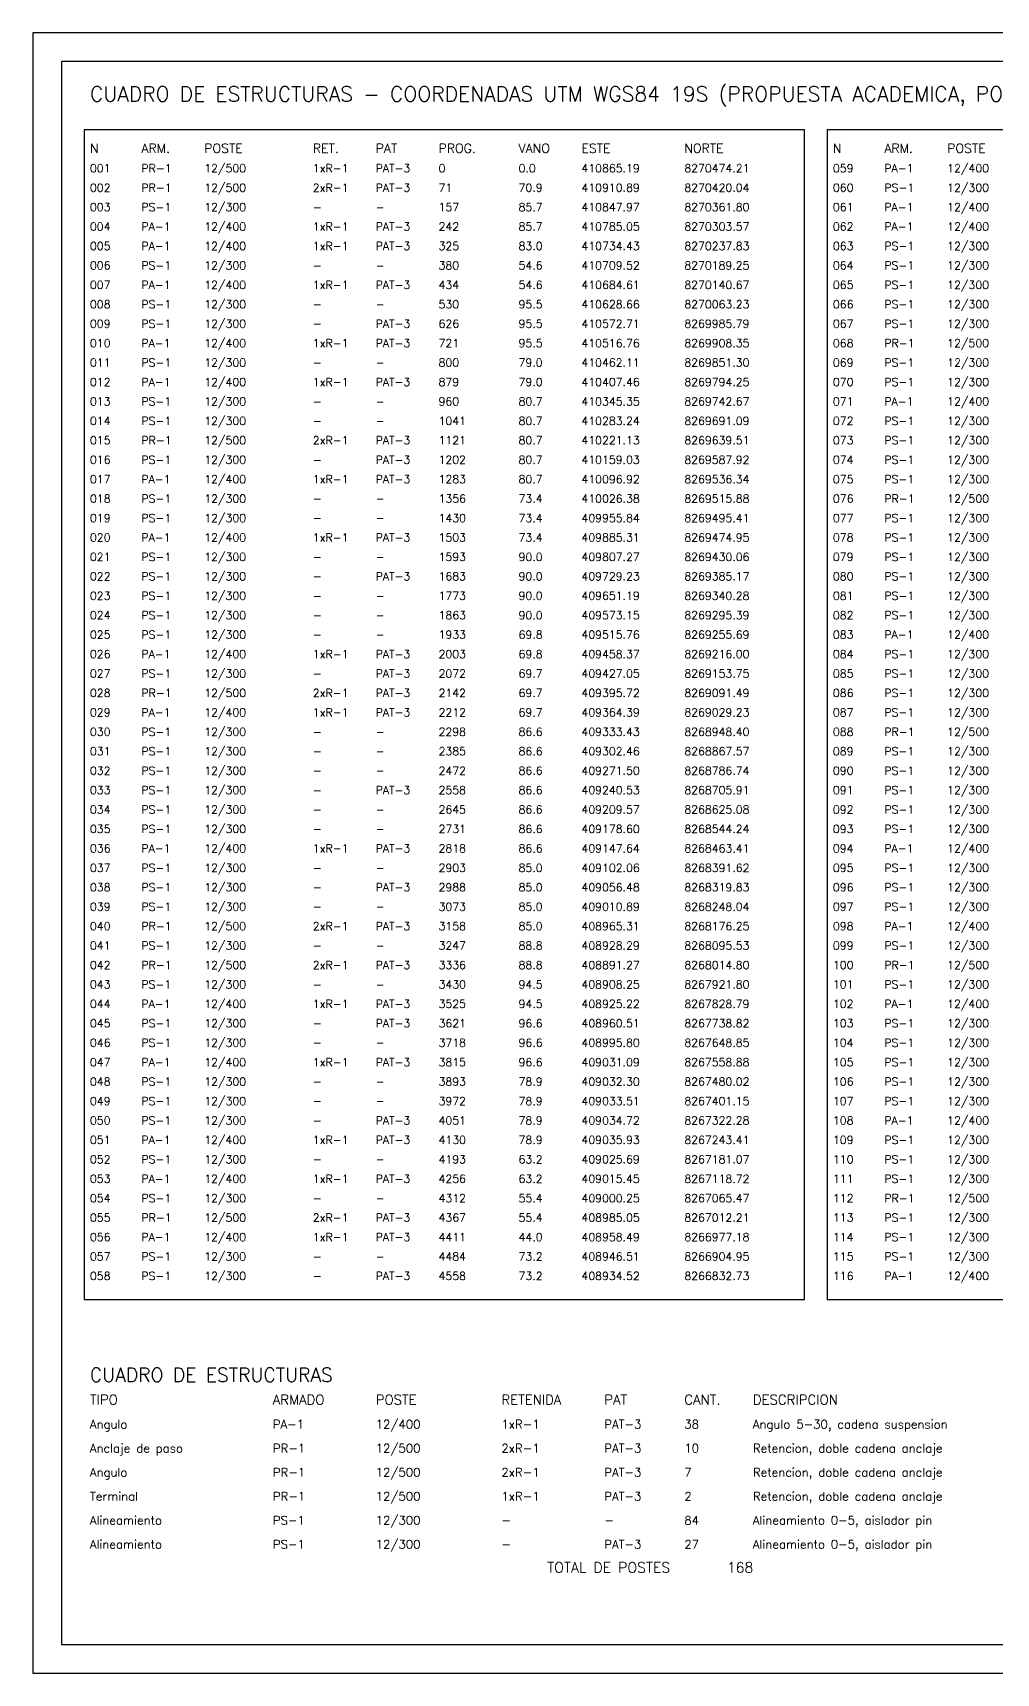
# Paper-space layout 'LP-13' of a CAD drawing. Header units: metres, sheet in millimetres. Extents: x 5 to 415, y 5 to 292.
# Drawn here: x 5 to 173.6, y 5 to 292 of the extents above; entities that cross this region are included whole.
import ezdxf

# ---------------------------------------------------------------- set-up
doc = ezdxf.new("R2010")
doc.units = ezdxf.units.M
for name, color, linetype in [('MARCO', 7, 'Continuous'), ('ROTULO', 7, 'Continuous'), ('RP_LEYENDA', 7, 'Continuous')]:
    doc.layers.add(name, color=color, linetype=linetype)
doc.styles.add('ROMANS', font='romans.shx')

psp = doc.layouts.new('LP-13')

# ---------------------------------------------------------------- linework, layer by layer
at = {"layer": 'MARCO'}
for points in [[(5, 5), (415, 5), (415, 292), (5, 292)], [(10, 10), (410, 10), (410, 287), (10, 287)]]:
    psp.add_lwpolyline(points, close=True, dxfattribs=at)
at = {"layer": 'RP_LEYENDA'}
for points in [[(14, 70.4), (140, 70.4), (140, 275), (14, 275)], [(144, 70.4), (270, 70.4), (270, 275), (144, 275)]]:
    psp.add_lwpolyline(points, close=True, dxfattribs=at)

# ---------------------------------------------------------------- texts
at = {"layer": 'ROTULO', "style": 'ROMANS'}
psp.add_text('CUADRO DE ESTRUCTURAS - COORDENADAS UTM WGS84 19S (PROPUESTA ACADEMICA, POR REPLANTEAR)', height=2.6, dxfattribs=at).set_placement((15, 280))
at = {"layer": 'RP_LEYENDA', "style": 'ROMANS'}
for s, height, p in [('N', 1.6, (15, 271)), ('ARM.', 1.6, (24, 271)), ('POSTE', 1.6, (35, 271)), ('RET.', 1.6, (54, 271)), ('PAT', 1.6, (65, 271)), ('PROG.', 1.6, (76, 271)), ('VANO', 1.6, (90, 271)), ('ESTE', 1.6, (101, 271)), ('NORTE', 1.6, (119, 271)), ('N', 1.6, (145, 271)), ('ARM.', 1.6, (154, 271)), ('POSTE', 1.6, (165, 271)), ('001', 1.4, (15, 267.6)), ('PR-1', 1.4, (24, 267.6)), ('12/500', 1.4, (35, 267.6)), ('1xR-1', 1.4, (54, 267.6)), ('PAT-3', 1.4, (65, 267.6)), ('0', 1.4, (76, 267.6)), ('0.0', 1.4, (90, 267.6)), ('410865.19', 1.4, (101, 267.6)), ('8270474.21', 1.4, (119, 267.6)), ('059', 1.4, (145, 267.6)), ('PA-1', 1.4, (154, 267.6)), ('12/400', 1.4, (165, 267.6)), ('002', 1.4, (15, 264.2)), ('PR-1', 1.4, (24, 264.2)), ('12/500', 1.4, (35, 264.2)), ('2xR-1', 1.4, (54, 264.2)), ('PAT-3', 1.4, (65, 264.2)), ('71', 1.4, (76, 264.2)), ('70.9', 1.4, (90, 264.2)), ('410910.89', 1.4, (101, 264.2)), ('8270420.04', 1.4, (119, 264.2)), ('060', 1.4, (145, 264.2)), ('PS-1', 1.4, (154, 264.2)), ('12/300', 1.4, (165, 264.2)), ('003', 1.4, (15, 260.8)), ('PS-1', 1.4, (24, 260.8)), ('12/300', 1.4, (35, 260.8)), ('-', 1.4, (54, 260.8)), ('-', 1.4, (65, 260.8)), ('157', 1.4, (76, 260.8)), ('85.7', 1.4, (90, 260.8)), ('410847.97', 1.4, (101, 260.8)), ('8270361.80', 1.4, (119, 260.8)), ('061', 1.4, (145, 260.8)), ('PA-1', 1.4, (154, 260.8)), ('12/400', 1.4, (165, 260.8)), ('004', 1.4, (15, 257.4)), ('PA-1', 1.4, (24, 257.4)), ('12/400', 1.4, (35, 257.4)), ('1xR-1', 1.4, (54, 257.4)), ('PAT-3', 1.4, (65, 257.4)), ('242', 1.4, (76, 257.4)), ('85.7', 1.4, (90, 257.4)), ('410785.05', 1.4, (101, 257.4)), ('8270303.57', 1.4, (119, 257.4)), ('062', 1.4, (145, 257.4)), ('PA-1', 1.4, (154, 257.4)), ('12/400', 1.4, (165, 257.4)), ('12/400', 1.4, (35, 254)), ('12/300', 1.4, (165, 254)), ('005', 1.4, (15, 254)), ('PA-1', 1.4, (24, 254)), ('1xR-1', 1.4, (54, 254)), ('PAT-3', 1.4, (65, 254)), ('325', 1.4, (76, 254)), ('83.0', 1.4, (90, 254)), ('410734.43', 1.4, (101, 254)), ('8270237.83', 1.4, (119, 254)), ('063', 1.4, (145, 254)), ('PS-1', 1.4, (154, 254)), ('006', 1.4, (15, 250.6)), ('PS-1', 1.4, (24, 250.6)), ('12/300', 1.4, (35, 250.6)), ('-', 1.4, (54, 250.6)), ('-', 1.4, (65, 250.6)), ('380', 1.4, (76, 250.6)), ('54.6', 1.4, (90, 250.6)), ('410709.52', 1.4, (101, 250.6)), ('8270189.25', 1.4, (119, 250.6)), ('064', 1.4, (145, 250.6)), ('PS-1', 1.4, (154, 250.6)), ('12/300', 1.4, (165, 250.6)), ('007', 1.4, (15, 247.2)), ('PA-1', 1.4, (24, 247.2)), ('12/400', 1.4, (35, 247.2)), ('1xR-1', 1.4, (54, 247.2)), ('PAT-3', 1.4, (65, 247.2)), ('434', 1.4, (76, 247.2)), ('54.6', 1.4, (90, 247.2)), ('410684.61', 1.4, (101, 247.2)), ('8270140.67', 1.4, (119, 247.2)), ('065', 1.4, (145, 247.2)), ('PS-1', 1.4, (154, 247.2)), ('12/300', 1.4, (165, 247.2)), ('008', 1.4, (15, 243.8)), ('PS-1', 1.4, (24, 243.8)), ('12/300', 1.4, (35, 243.8)), ('-', 1.4, (54, 243.8)), ('-', 1.4, (65, 243.8)), ('530', 1.4, (76, 243.8)), ('95.5', 1.4, (90, 243.8)), ('410628.66', 1.4, (101, 243.8)), ('8270063.23', 1.4, (119, 243.8)), ('066', 1.4, (145, 243.8)), ('PS-1', 1.4, (154, 243.8)), ('12/300', 1.4, (165, 243.8)), ('009', 1.4, (15, 240.4)), ('PS-1', 1.4, (24, 240.4)), ('12/300', 1.4, (35, 240.4)), ('PAT-3', 1.4, (65, 240.4)), ('626', 1.4, (76, 240.4)), ('95.5', 1.4, (90, 240.4)), ('410572.71', 1.4, (101, 240.4)), ('8269985.79', 1.4, (119, 240.4)), ('067', 1.4, (145, 240.4)), ('PS-1', 1.4, (154, 240.4)), ('12/300', 1.4, (165, 240.4)), ('010', 1.4, (15, 237)), ('PA-1', 1.4, (24, 237)), ('12/400', 1.4, (35, 237)), ('-', 1.4, (54, 240.4)), ('1xR-1', 1.4, (54, 237)), ('PAT-3', 1.4, (65, 237)), ('721', 1.4, (76, 237)), ('95.5', 1.4, (90, 237)), ('410516.76', 1.4, (101, 237)), ('8269908.35', 1.4, (119, 237)), ('068', 1.4, (145, 237)), ('PR-1', 1.4, (154, 237)), ('12/500', 1.4, (165, 237)), ('011', 1.4, (15, 233.6)), ('PS-1', 1.4, (24, 233.6)), ('12/300', 1.4, (35, 233.6)), ('-', 1.4, (54, 233.6)), ('-', 1.4, (65, 233.6)), ('800', 1.4, (76, 233.6)), ('79.0', 1.4, (90, 233.6)), ('410462.11', 1.4, (101, 233.6)), ('8269851.30', 1.4, (119, 233.6)), ('069', 1.4, (145, 233.6)), ('PS-1', 1.4, (154, 233.6)), ('12/300', 1.4, (165, 233.6)), ('012', 1.4, (15, 230.2)), ('PA-1', 1.4, (24, 230.2)), ('12/400', 1.4, (35, 230.2)), ('1xR-1', 1.4, (54, 230.2)), ('PAT-3', 1.4, (65, 230.2)), ('879', 1.4, (76, 230.2)), ('79.0', 1.4, (90, 230.2)), ('410407.46', 1.4, (101, 230.2)), ('8269794.25', 1.4, (119, 230.2)), ('070', 1.4, (145, 230.2)), ('PS-1', 1.4, (154, 230.2)), ('12/300', 1.4, (165, 230.2)), ('013', 1.4, (15, 226.8)), ('PS-1', 1.4, (24, 226.8)), ('12/300', 1.4, (35, 226.8)), ('-', 1.4, (54, 226.8)), ('-', 1.4, (65, 226.8)), ('960', 1.4, (76, 226.8)), ('80.7', 1.4, (90, 226.8)), ('410345.35', 1.4, (101, 226.8)), ('8269742.67', 1.4, (119, 226.8)), ('071', 1.4, (145, 226.8)), ('PA-1', 1.4, (154, 226.8)), ('12/400', 1.4, (165, 226.8)), ('014', 1.4, (15, 223.4)), ('PS-1', 1.4, (24, 223.4)), ('12/300', 1.4, (35, 223.4)), ('-', 1.4, (54, 223.4)), ('-', 1.4, (65, 223.4)), ('1041', 1.4, (76, 223.4)), ('80.7', 1.4, (90, 223.4)), ('410283.24', 1.4, (101, 223.4)), ('8269691.09', 1.4, (119, 223.4)), ('072', 1.4, (145, 223.4)), ('PS-1', 1.4, (154, 223.4)), ('12/300', 1.4, (165, 223.4)), ('015', 1.4, (15, 220)), ('PR-1', 1.4, (24, 220)), ('12/500', 1.4, (35, 220)), ('2xR-1', 1.4, (54, 220)), ('PAT-3', 1.4, (65, 220)), ('1121', 1.4, (76, 220)), ('80.7', 1.4, (90, 220)), ('410221.13', 1.4, (101, 220)), ('8269639.51', 1.4, (119, 220)), ('073', 1.4, (145, 220)), ('PS-1', 1.4, (154, 220)), ('12/300', 1.4, (165, 220)), ('12/300', 1.4, (35, 216.6)), ('12/300', 1.4, (165, 216.6)), ('016', 1.4, (15, 216.6)), ('PS-1', 1.4, (24, 216.6)), ('-', 1.4, (54, 216.6)), ('PAT-3', 1.4, (65, 216.6)), ('1202', 1.4, (76, 216.6)), ('80.7', 1.4, (90, 216.6)), ('410159.03', 1.4, (101, 216.6)), ('8269587.92', 1.4, (119, 216.6)), ('074', 1.4, (145, 216.6)), ('PS-1', 1.4, (154, 216.6)), ('017', 1.4, (15, 213.2)), ('PA-1', 1.4, (24, 213.2)), ('12/400', 1.4, (35, 213.2)), ('1xR-1', 1.4, (54, 213.2)), ('PAT-3', 1.4, (65, 213.2)), ('1283', 1.4, (76, 213.2)), ('80.7', 1.4, (90, 213.2)), ('410096.92', 1.4, (101, 213.2)), ('8269536.34', 1.4, (119, 213.2)), ('075', 1.4, (145, 213.2)), ('PS-1', 1.4, (154, 213.2)), ('12/300', 1.4, (165, 213.2)), ('018', 1.4, (15, 209.8)), ('PS-1', 1.4, (24, 209.8)), ('12/300', 1.4, (35, 209.8)), ('-', 1.4, (54, 209.8)), ('-', 1.4, (65, 209.8)), ('1356', 1.4, (76, 209.8)), ('73.4', 1.4, (90, 209.8)), ('410026.38', 1.4, (101, 209.8)), ('8269515.88', 1.4, (119, 209.8)), ('076', 1.4, (145, 209.8)), ('PR-1', 1.4, (154, 209.8)), ('12/500', 1.4, (165, 209.8)), ('019', 1.4, (15, 206.4)), ('PS-1', 1.4, (24, 206.4)), ('12/300', 1.4, (35, 206.4)), ('-', 1.4, (54, 206.4)), ('-', 1.4, (65, 206.4)), ('1430', 1.4, (76, 206.4)), ('73.4', 1.4, (90, 206.4)), ('409955.84', 1.4, (101, 206.4)), ('8269495.41', 1.4, (119, 206.4)), ('077', 1.4, (145, 206.4)), ('PS-1', 1.4, (154, 206.4)), ('12/300', 1.4, (165, 206.4)), ('020', 1.4, (15, 203)), ('PA-1', 1.4, (24, 203)), ('12/400', 1.4, (35, 203)), ('1xR-1', 1.4, (54, 203)), ('PAT-3', 1.4, (65, 203)), ('1503', 1.4, (76, 203)), ('73.4', 1.4, (90, 203)), ('409885.31', 1.4, (101, 203)), ('8269474.95', 1.4, (119, 203)), ('078', 1.4, (145, 203)), ('PS-1', 1.4, (154, 203)), ('12/300', 1.4, (165, 203)), ('021', 1.4, (15, 199.6)), ('PS-1', 1.4, (24, 199.6)), ('12/300', 1.4, (35, 199.6)), ('1593', 1.4, (76, 199.6)), ('90.0', 1.4, (90, 199.6)), ('409807.27', 1.4, (101, 199.6)), ('8269430.06', 1.4, (119, 199.6)), ('079', 1.4, (145, 199.6)), ('PS-1', 1.4, (154, 199.6)), ('12/300', 1.4, (165, 199.6)), ('-', 1.4, (54, 199.6)), ('-', 1.4, (65, 199.6)), ('022', 1.4, (15, 196.2)), ('PS-1', 1.4, (24, 196.2)), ('12/300', 1.4, (35, 196.2)), ('-', 1.4, (54, 196.2)), ('PAT-3', 1.4, (65, 196.2)), ('1683', 1.4, (76, 196.2)), ('90.0', 1.4, (90, 196.2)), ('409729.23', 1.4, (101, 196.2)), ('8269385.17', 1.4, (119, 196.2)), ('080', 1.4, (145, 196.2)), ('PS-1', 1.4, (154, 196.2)), ('12/300', 1.4, (165, 196.2)), ('023', 1.4, (15, 192.8)), ('PS-1', 1.4, (24, 192.8)), ('12/300', 1.4, (35, 192.8)), ('-', 1.4, (54, 192.8)), ('-', 1.4, (65, 192.8)), ('1773', 1.4, (76, 192.8)), ('90.0', 1.4, (90, 192.8)), ('409651.19', 1.4, (101, 192.8)), ('8269340.28', 1.4, (119, 192.8)), ('081', 1.4, (145, 192.8)), ('PS-1', 1.4, (154, 192.8)), ('12/300', 1.4, (165, 192.8)), ('024', 1.4, (15, 189.4)), ('PS-1', 1.4, (24, 189.4)), ('12/300', 1.4, (35, 189.4)), ('-', 1.4, (54, 189.4)), ('-', 1.4, (65, 189.4)), ('1863', 1.4, (76, 189.4)), ('90.0', 1.4, (90, 189.4)), ('409573.15', 1.4, (101, 189.4)), ('8269295.39', 1.4, (119, 189.4)), ('082', 1.4, (145, 189.4)), ('PS-1', 1.4, (154, 189.4)), ('12/300', 1.4, (165, 189.4)), ('025', 1.4, (15, 186)), ('PS-1', 1.4, (24, 186)), ('12/300', 1.4, (35, 186)), ('-', 1.4, (54, 186)), ('-', 1.4, (65, 186)), ('1933', 1.4, (76, 186)), ('69.8', 1.4, (90, 186)), ('409515.76', 1.4, (101, 186)), ('8269255.69', 1.4, (119, 186)), ('083', 1.4, (145, 186)), ('PA-1', 1.4, (154, 186)), ('12/400', 1.4, (165, 186)), ('026', 1.4, (15, 182.6)), ('PA-1', 1.4, (24, 182.6)), ('12/400', 1.4, (35, 182.6)), ('1xR-1', 1.4, (54, 182.6)), ('PAT-3', 1.4, (65, 182.6)), ('2003', 1.4, (76, 182.6)), ('69.8', 1.4, (90, 182.6)), ('409458.37', 1.4, (101, 182.6)), ('8269216.00', 1.4, (119, 182.6)), ('084', 1.4, (145, 182.6)), ('PS-1', 1.4, (154, 182.6)), ('12/300', 1.4, (165, 182.6)), ('12/300', 1.4, (35, 179.2)), ('12/300', 1.4, (165, 179.2)), ('027', 1.4, (15, 179.2)), ('PS-1', 1.4, (24, 179.2)), ('-', 1.4, (54, 179.2)), ('PAT-3', 1.4, (65, 179.2)), ('2072', 1.4, (76, 179.2)), ('69.7', 1.4, (90, 179.2)), ('409427.05', 1.4, (101, 179.2)), ('8269153.75', 1.4, (119, 179.2)), ('085', 1.4, (145, 179.2)), ('PS-1', 1.4, (154, 179.2)), ('028', 1.4, (15, 175.8)), ('PR-1', 1.4, (24, 175.8)), ('12/500', 1.4, (35, 175.8)), ('2xR-1', 1.4, (54, 175.8)), ('PAT-3', 1.4, (65, 175.8)), ('2142', 1.4, (76, 175.8)), ('69.7', 1.4, (90, 175.8)), ('409395.72', 1.4, (101, 175.8)), ('8269091.49', 1.4, (119, 175.8)), ('086', 1.4, (145, 175.8)), ('PS-1', 1.4, (154, 175.8)), ('12/300', 1.4, (165, 175.8)), ('029', 1.4, (15, 172.4)), ('PA-1', 1.4, (24, 172.4)), ('12/400', 1.4, (35, 172.4)), ('1xR-1', 1.4, (54, 172.4)), ('PAT-3', 1.4, (65, 172.4)), ('2212', 1.4, (76, 172.4)), ('69.7', 1.4, (90, 172.4)), ('409364.39', 1.4, (101, 172.4)), ('8269029.23', 1.4, (119, 172.4)), ('087', 1.4, (145, 172.4)), ('PS-1', 1.4, (154, 172.4)), ('12/300', 1.4, (165, 172.4)), ('030', 1.4, (15, 169)), ('PS-1', 1.4, (24, 169)), ('12/300', 1.4, (35, 169)), ('-', 1.4, (54, 169)), ('-', 1.4, (65, 169)), ('2298', 1.4, (76, 169)), ('86.6', 1.4, (90, 169)), ('409333.43', 1.4, (101, 169)), ('8268948.40', 1.4, (119, 169)), ('088', 1.4, (145, 169)), ('PR-1', 1.4, (154, 169)), ('12/500', 1.4, (165, 169)), ('031', 1.4, (15, 165.6)), ('PS-1', 1.4, (24, 165.6)), ('12/300', 1.4, (35, 165.6)), ('2385', 1.4, (76, 165.6)), ('86.6', 1.4, (90, 165.6)), ('409302.46', 1.4, (101, 165.6)), ('8268867.57', 1.4, (119, 165.6)), ('089', 1.4, (145, 165.6)), ('PS-1', 1.4, (154, 165.6)), ('12/300', 1.4, (165, 165.6)), ('032', 1.4, (15, 162.2)), ('PS-1', 1.4, (24, 162.2)), ('12/300', 1.4, (35, 162.2)), ('-', 1.4, (54, 165.6)), ('-', 1.4, (65, 165.6)), ('2472', 1.4, (76, 162.2)), ('86.6', 1.4, (90, 162.2)), ('409271.50', 1.4, (101, 162.2)), ('8268786.74', 1.4, (119, 162.2)), ('090', 1.4, (145, 162.2)), ('PS-1', 1.4, (154, 162.2)), ('12/300', 1.4, (165, 162.2)), ('-', 1.4, (54, 162.2)), ('-', 1.4, (65, 162.2)), ('033', 1.4, (15, 158.8)), ('PS-1', 1.4, (24, 158.8)), ('12/300', 1.4, (35, 158.8)), ('-', 1.4, (54, 158.8)), ('PAT-3', 1.4, (65, 158.8)), ('2558', 1.4, (76, 158.8)), ('86.6', 1.4, (90, 158.8)), ('409240.53', 1.4, (101, 158.8)), ('8268705.91', 1.4, (119, 158.8)), ('091', 1.4, (145, 158.8)), ('PS-1', 1.4, (154, 158.8)), ('12/300', 1.4, (165, 158.8)), ('034', 1.4, (15, 155.4)), ('PS-1', 1.4, (24, 155.4)), ('12/300', 1.4, (35, 155.4)), ('-', 1.4, (54, 155.4)), ('-', 1.4, (65, 155.4)), ('2645', 1.4, (76, 155.4)), ('86.6', 1.4, (90, 155.4)), ('409209.57', 1.4, (101, 155.4)), ('8268625.08', 1.4, (119, 155.4)), ('092', 1.4, (145, 155.4)), ('PS-1', 1.4, (154, 155.4)), ('12/300', 1.4, (165, 155.4)), ('035', 1.4, (15, 152)), ('PS-1', 1.4, (24, 152)), ('12/300', 1.4, (35, 152)), ('-', 1.4, (54, 152)), ('-', 1.4, (65, 152)), ('2731', 1.4, (76, 152)), ('86.6', 1.4, (90, 152)), ('409178.60', 1.4, (101, 152)), ('8268544.24', 1.4, (119, 152)), ('093', 1.4, (145, 152)), ('PS-1', 1.4, (154, 152)), ('12/300', 1.4, (165, 152)), ('036', 1.4, (15, 148.6)), ('PA-1', 1.4, (24, 148.6)), ('12/400', 1.4, (35, 148.6)), ('1xR-1', 1.4, (54, 148.6)), ('PAT-3', 1.4, (65, 148.6)), ('2818', 1.4, (76, 148.6)), ('86.6', 1.4, (90, 148.6)), ('409147.64', 1.4, (101, 148.6)), ('8268463.41', 1.4, (119, 148.6)), ('094', 1.4, (145, 148.6)), ('PA-1', 1.4, (154, 148.6)), ('12/400', 1.4, (165, 148.6)), ('037', 1.4, (15, 145.2)), ('PS-1', 1.4, (24, 145.2)), ('12/300', 1.4, (35, 145.2)), ('2903', 1.4, (76, 145.2)), ('85.0', 1.4, (90, 145.2)), ('409102.06', 1.4, (101, 145.2)), ('8268391.62', 1.4, (119, 145.2)), ('095', 1.4, (145, 145.2)), ('PS-1', 1.4, (154, 145.2)), ('12/300', 1.4, (165, 145.2)), ('-', 1.4, (54, 145.2)), ('-', 1.4, (65, 145.2)), ('038', 1.4, (15, 141.8)), ('PS-1', 1.4, (24, 141.8)), ('12/300', 1.4, (35, 141.8)), ('-', 1.4, (54, 141.8)), ('PAT-3', 1.4, (65, 141.8)), ('2988', 1.4, (76, 141.8)), ('85.0', 1.4, (90, 141.8)), ('409056.48', 1.4, (101, 141.8)), ('8268319.83', 1.4, (119, 141.8)), ('096', 1.4, (145, 141.8)), ('PS-1', 1.4, (154, 141.8)), ('12/300', 1.4, (165, 141.8)), ('039', 1.4, (15, 138.4)), ('PS-1', 1.4, (24, 138.4)), ('12/300', 1.4, (35, 138.4)), ('-', 1.4, (54, 138.4)), ('-', 1.4, (65, 138.4)), ('3073', 1.4, (76, 138.4)), ('85.0', 1.4, (90, 138.4)), ('409010.89', 1.4, (101, 138.4)), ('8268248.04', 1.4, (119, 138.4)), ('097', 1.4, (145, 138.4)), ('PS-1', 1.4, (154, 138.4)), ('12/300', 1.4, (165, 138.4)), ('040', 1.4, (15, 135)), ('PR-1', 1.4, (24, 135)), ('12/500', 1.4, (35, 135)), ('2xR-1', 1.4, (54, 135)), ('PAT-3', 1.4, (65, 135)), ('3158', 1.4, (76, 135)), ('85.0', 1.4, (90, 135)), ('408965.31', 1.4, (101, 135)), ('8268176.25', 1.4, (119, 135)), ('098', 1.4, (145, 135)), ('PA-1', 1.4, (154, 135)), ('12/400', 1.4, (165, 135)), ('041', 1.4, (15, 131.6)), ('PS-1', 1.4, (24, 131.6)), ('12/300', 1.4, (35, 131.6)), ('-', 1.4, (54, 131.6)), ('-', 1.4, (65, 131.6)), ('3247', 1.4, (76, 131.6)), ('88.8', 1.4, (90, 131.6)), ('408928.29', 1.4, (101, 131.6)), ('8268095.53', 1.4, (119, 131.6)), ('099', 1.4, (145, 131.6)), ('PS-1', 1.4, (154, 131.6)), ('12/300', 1.4, (165, 131.6)), ('042', 1.4, (15, 128.2)), ('PR-1', 1.4, (24, 128.2)), ('12/500', 1.4, (35, 128.2)), ('2xR-1', 1.4, (54, 128.2)), ('PAT-3', 1.4, (65, 128.2)), ('3336', 1.4, (76, 128.2)), ('88.8', 1.4, (90, 128.2)), ('408891.27', 1.4, (101, 128.2)), ('8268014.80', 1.4, (119, 128.2)), ('100', 1.4, (145, 128.2)), ('PR-1', 1.4, (154, 128.2)), ('12/500', 1.4, (165, 128.2)), ('12/300', 1.4, (35, 124.8)), ('12/300', 1.4, (165, 124.8)), ('043', 1.4, (15, 124.8)), ('PS-1', 1.4, (24, 124.8)), ('-', 1.4, (54, 124.8)), ('-', 1.4, (65, 124.8)), ('3430', 1.4, (76, 124.8)), ('94.5', 1.4, (90, 124.8)), ('408908.25', 1.4, (101, 124.8)), ('8267921.80', 1.4, (119, 124.8)), ('101', 1.4, (145, 124.8)), ('PS-1', 1.4, (154, 124.8)), ('044', 1.4, (15, 121.4)), ('PA-1', 1.4, (24, 121.4)), ('12/400', 1.4, (35, 121.4)), ('1xR-1', 1.4, (54, 121.4)), ('PAT-3', 1.4, (65, 121.4)), ('3525', 1.4, (76, 121.4)), ('94.5', 1.4, (90, 121.4)), ('408925.22', 1.4, (101, 121.4)), ('8267828.79', 1.4, (119, 121.4)), ('102', 1.4, (145, 121.4)), ('PA-1', 1.4, (154, 121.4)), ('12/400', 1.4, (165, 121.4)), ('045', 1.4, (15, 118)), ('PS-1', 1.4, (24, 118)), ('12/300', 1.4, (35, 118)), ('-', 1.4, (54, 118)), ('PAT-3', 1.4, (65, 118)), ('3621', 1.4, (76, 118)), ('96.6', 1.4, (90, 118)), ('408960.51', 1.4, (101, 118)), ('8267738.82', 1.4, (119, 118)), ('103', 1.4, (145, 118)), ('PS-1', 1.4, (154, 118)), ('12/300', 1.4, (165, 118)), ('046', 1.4, (15, 114.6)), ('PS-1', 1.4, (24, 114.6)), ('12/300', 1.4, (35, 114.6)), ('-', 1.4, (54, 114.6)), ('-', 1.4, (65, 114.6)), ('3718', 1.4, (76, 114.6)), ('96.6', 1.4, (90, 114.6)), ('408995.80', 1.4, (101, 114.6)), ('8267648.85', 1.4, (119, 114.6)), ('104', 1.4, (145, 114.6)), ('PS-1', 1.4, (154, 114.6)), ('12/300', 1.4, (165, 114.6)), ('047', 1.4, (15, 111.2)), ('PA-1', 1.4, (24, 111.2)), ('12/400', 1.4, (35, 111.2)), ('1xR-1', 1.4, (54, 111.2)), ('PAT-3', 1.4, (65, 111.2)), ('3815', 1.4, (76, 111.2)), ('96.6', 1.4, (90, 111.2)), ('409031.09', 1.4, (101, 111.2)), ('8267558.88', 1.4, (119, 111.2)), ('105', 1.4, (145, 111.2)), ('PS-1', 1.4, (154, 111.2)), ('12/300', 1.4, (165, 111.2)), ('048', 1.4, (15, 107.8)), ('PS-1', 1.4, (24, 107.8)), ('12/300', 1.4, (35, 107.8)), ('3893', 1.4, (76, 107.8)), ('78.9', 1.4, (90, 107.8)), ('409032.30', 1.4, (101, 107.8)), ('8267480.02', 1.4, (119, 107.8)), ('106', 1.4, (145, 107.8)), ('PS-1', 1.4, (154, 107.8)), ('12/300', 1.4, (165, 107.8)), ('-', 1.4, (54, 107.8)), ('-', 1.4, (65, 107.8)), ('049', 1.4, (15, 104.4)), ('PS-1', 1.4, (24, 104.4)), ('12/300', 1.4, (35, 104.4)), ('-', 1.4, (54, 104.4)), ('-', 1.4, (65, 104.4)), ('3972', 1.4, (76, 104.4)), ('78.9', 1.4, (90, 104.4)), ('409033.51', 1.4, (101, 104.4)), ('8267401.15', 1.4, (119, 104.4)), ('107', 1.4, (145, 104.4)), ('PS-1', 1.4, (154, 104.4)), ('12/300', 1.4, (165, 104.4)), ('050', 1.4, (15, 101)), ('PS-1', 1.4, (24, 101)), ('12/300', 1.4, (35, 101)), ('-', 1.4, (54, 101)), ('PAT-3', 1.4, (65, 101)), ('4051', 1.4, (76, 101)), ('78.9', 1.4, (90, 101)), ('409034.72', 1.4, (101, 101)), ('8267322.28', 1.4, (119, 101)), ('108', 1.4, (145, 101)), ('PA-1', 1.4, (154, 101)), ('12/400', 1.4, (165, 101)), ('051', 1.4, (15, 97.6)), ('PA-1', 1.4, (24, 97.6)), ('12/400', 1.4, (35, 97.6)), ('1xR-1', 1.4, (54, 97.6)), ('PAT-3', 1.4, (65, 97.6)), ('4130', 1.4, (76, 97.6)), ('78.9', 1.4, (90, 97.6)), ('409035.93', 1.4, (101, 97.6)), ('8267243.41', 1.4, (119, 97.6)), ('109', 1.4, (145, 97.6)), ('PS-1', 1.4, (154, 97.6)), ('12/300', 1.4, (165, 97.6)), ('052', 1.4, (15, 94.2)), ('PS-1', 1.4, (24, 94.2)), ('12/300', 1.4, (35, 94.2)), ('-', 1.4, (54, 94.2)), ('-', 1.4, (65, 94.2)), ('4193', 1.4, (76, 94.2)), ('63.2', 1.4, (90, 94.2)), ('409025.69', 1.4, (101, 94.2)), ('8267181.07', 1.4, (119, 94.2)), ('110', 1.4, (145, 94.2)), ('PS-1', 1.4, (154, 94.2)), ('12/300', 1.4, (165, 94.2)), ('053', 1.4, (15, 90.8)), ('PA-1', 1.4, (24, 90.8)), ('12/400', 1.4, (35, 90.8)), ('1xR-1', 1.4, (54, 90.8)), ('PAT-3', 1.4, (65, 90.8)), ('4256', 1.4, (76, 90.8)), ('63.2', 1.4, (90, 90.8)), ('409015.45', 1.4, (101, 90.8)), ('8267118.72', 1.4, (119, 90.8)), ('111', 1.4, (145, 90.8)), ('PS-1', 1.4, (154, 90.8)), ('12/300', 1.4, (165, 90.8)), ('12/300', 1.4, (35, 87.4)), ('12/500', 1.4, (165, 87.4)), ('054', 1.4, (15, 87.4)), ('PS-1', 1.4, (24, 87.4)), ('-', 1.4, (54, 87.4)), ('-', 1.4, (65, 87.4)), ('4312', 1.4, (76, 87.4)), ('55.4', 1.4, (90, 87.4)), ('409000.25', 1.4, (101, 87.4)), ('8267065.47', 1.4, (119, 87.4)), ('112', 1.4, (145, 87.4)), ('PR-1', 1.4, (154, 87.4)), ('055', 1.4, (15, 84)), ('PR-1', 1.4, (24, 84)), ('12/500', 1.4, (35, 84)), ('2xR-1', 1.4, (54, 84)), ('PAT-3', 1.4, (65, 84)), ('4367', 1.4, (76, 84)), ('55.4', 1.4, (90, 84)), ('408985.05', 1.4, (101, 84)), ('8267012.21', 1.4, (119, 84)), ('113', 1.4, (145, 84)), ('PS-1', 1.4, (154, 84)), ('12/300', 1.4, (165, 84)), ('056', 1.4, (15, 80.6)), ('PA-1', 1.4, (24, 80.6)), ('12/400', 1.4, (35, 80.6)), ('1xR-1', 1.4, (54, 80.6)), ('PAT-3', 1.4, (65, 80.6)), ('4411', 1.4, (76, 80.6)), ('44.0', 1.4, (90, 80.6)), ('408958.49', 1.4, (101, 80.6)), ('8266977.18', 1.4, (119, 80.6)), ('114', 1.4, (145, 80.6)), ('PS-1', 1.4, (154, 80.6)), ('12/300', 1.4, (165, 80.6)), ('057', 1.4, (15, 77.2)), ('PS-1', 1.4, (24, 77.2)), ('12/300', 1.4, (35, 77.2)), ('-', 1.4, (54, 77.2)), ('-', 1.4, (65, 77.2)), ('4484', 1.4, (76, 77.2)), ('73.2', 1.4, (90, 77.2)), ('408946.51', 1.4, (101, 77.2)), ('8266904.95', 1.4, (119, 77.2)), ('115', 1.4, (145, 77.2)), ('PS-1', 1.4, (154, 77.2)), ('12/300', 1.4, (165, 77.2)), ('058', 1.4, (15, 73.8)), ('PS-1', 1.4, (24, 73.8)), ('12/300', 1.4, (35, 73.8)), ('PAT-3', 1.4, (65, 73.8)), ('4558', 1.4, (76, 73.8)), ('73.2', 1.4, (90, 73.8)), ('408934.52', 1.4, (101, 73.8)), ('8266832.73', 1.4, (119, 73.8)), ('116', 1.4, (145, 73.8)), ('PA-1', 1.4, (154, 73.8)), ('12/400', 1.4, (165, 73.8)), ('-', 1.4, (54, 73.8)), ('CUADRO DE ESTRUCTURAS', 2.4, (15, 56)), ('TIPO', 1.7, (15, 52)), ('ARMADO', 1.7, (47, 52)), ('POSTE', 1.7, (65, 52)), ('RETENIDA', 1.7, (87, 52)), ('PAT', 1.7, (105, 52)), ('CANT.', 1.7, (119, 52)), ('DESCRIPCION', 1.7, (131, 52)), ('Angulo', 1.5, (15, 47.8)), ('PA-1', 1.5, (47, 47.8)), ('12/400', 1.5, (65, 47.8)), ('1xR-1', 1.5, (87, 47.8)), ('PAT-3', 1.5, (105, 47.8)), ('38', 1.5, (119, 47.8)), ('Angulo 5-30, cadena suspension', 1.5, (131, 47.8)), ('Anclaje de paso', 1.5, (15, 43.6)), ('PR-1', 1.5, (47, 43.6)), ('12/500', 1.5, (65, 43.6)), ('2xR-1', 1.5, (87, 43.6)), ('PAT-3', 1.5, (105, 43.6)), ('10', 1.5, (119, 43.6)), ('Retencion, doble cadena anclaje', 1.5, (131, 43.6)), ('Angulo', 1.5, (15, 39.4)), ('PR-1', 1.5, (47, 39.4)), ('12/500', 1.5, (65, 39.4)), ('2xR-1', 1.5, (87, 39.4)), ('PAT-3', 1.5, (105, 39.4)), ('7', 1.5, (119, 39.4)), ('Retencion, doble cadena anclaje', 1.5, (131, 39.4)), ('Terminal', 1.5, (15, 35.2)), ('PR-1', 1.5, (47, 35.2)), ('12/500', 1.5, (65, 35.2)), ('1xR-1', 1.5, (87, 35.2)), ('PAT-3', 1.5, (105, 35.2)), ('2', 1.5, (119, 35.2)), ('Retencion, doble cadena anclaje', 1.5, (131, 35.2)), ('Alineamiento', 1.5, (15, 31)), ('PS-1', 1.5, (47, 31)), ('12/300', 1.5, (65, 31)), ('-', 1.5, (87, 31)), ('-', 1.5, (105, 31)), ('84', 1.5, (119, 31)), ('Alineamiento 0-5, aislador pin', 1.5, (131, 31)), ('Alineamiento', 1.5, (15, 26.8)), ('PS-1', 1.5, (47, 26.8)), ('12/300', 1.5, (65, 26.8)), ('-', 1.5, (87, 26.8)), ('PAT-3', 1.5, (105, 26.8)), ('27', 1.5, (119, 26.8)), ('Alineamiento 0-5, aislador pin', 1.5, (131, 26.8)), ('TOTAL DE POSTES      168', 1.8, (95, 22.6))]:
    psp.add_text(s, height=height, dxfattribs=at).set_placement(p)

doc.saveas('drawing.dxf')
